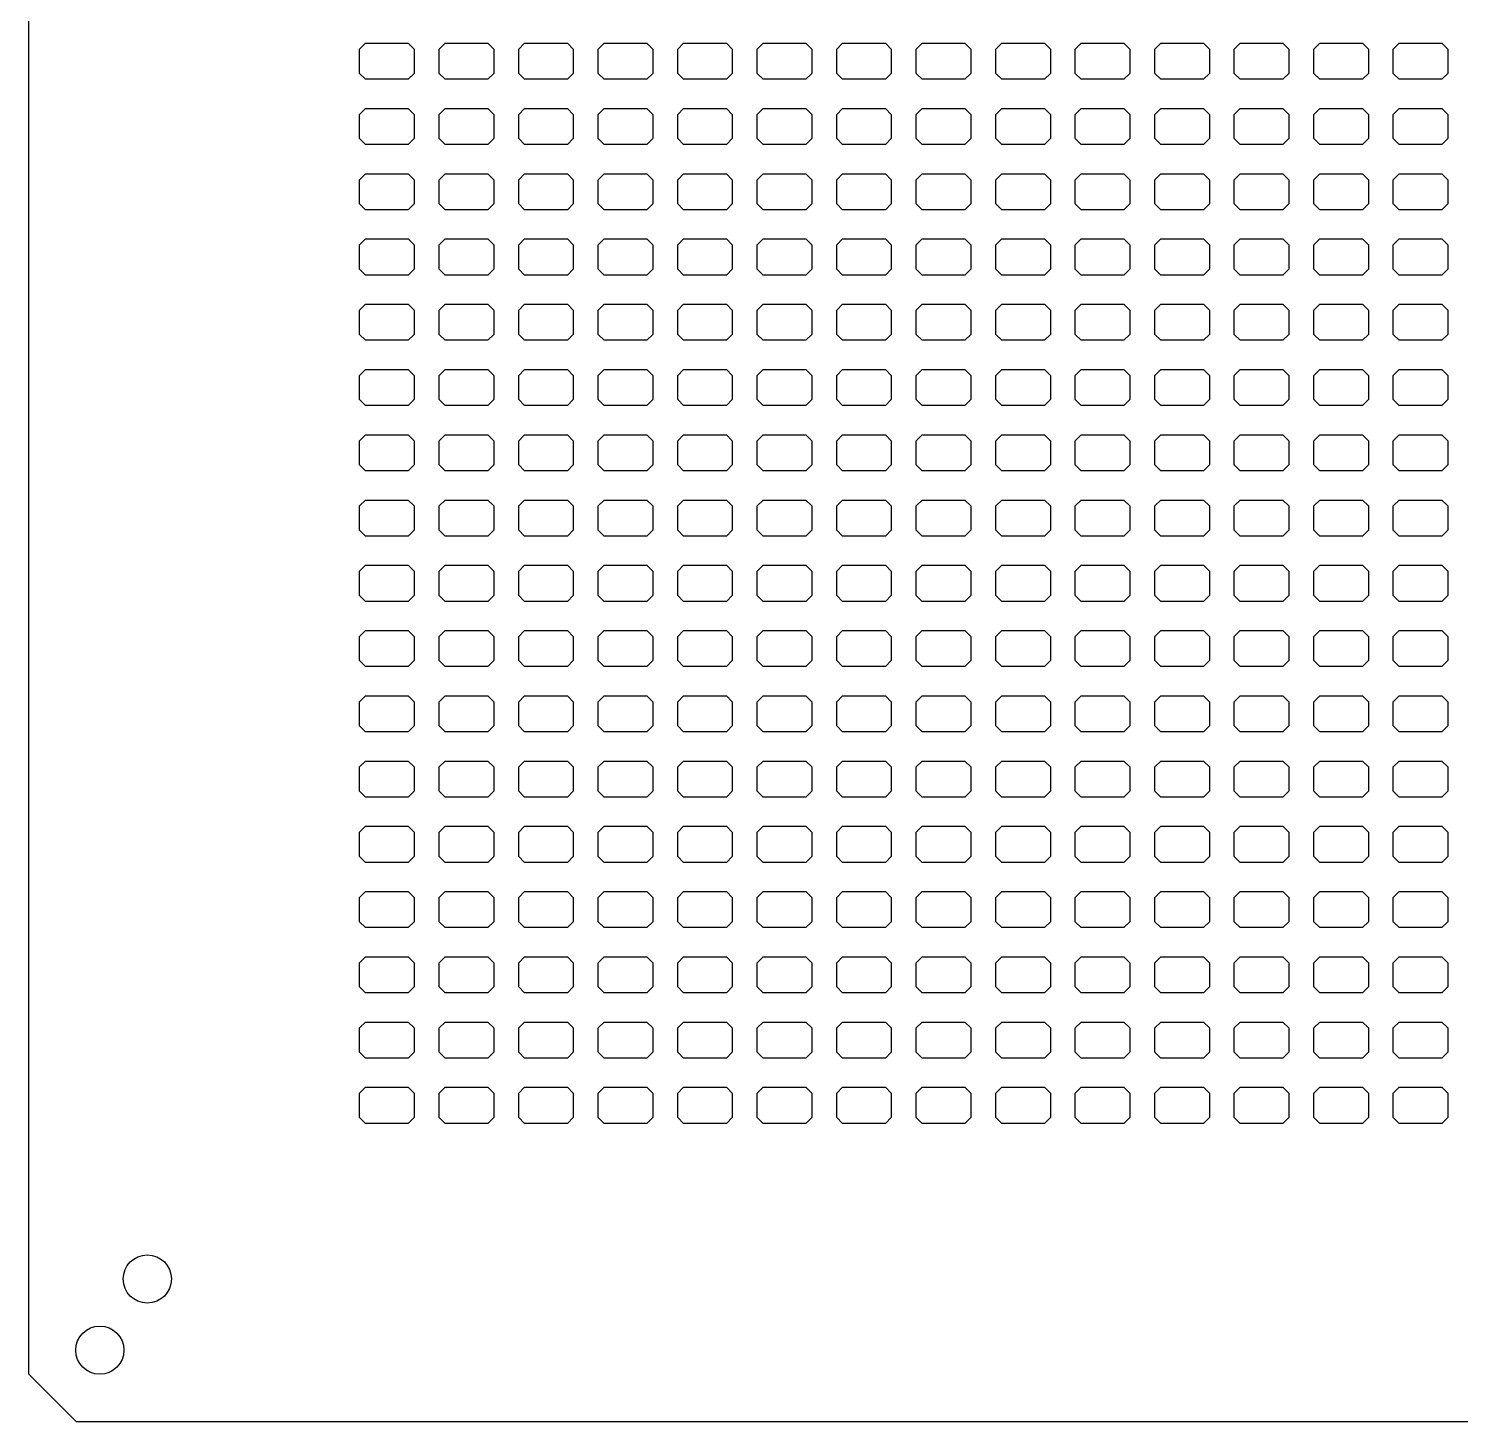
# Model space of a CAD drawing. Extents: x 2242 to 2362, y 2509 to 2629.
# Drawn here: x 2242 to 2302.3, y 2509 to 2567.7 of the extents above; entities that cross this region are included whole.
import ezdxf

# ---------------------------------------------------------------- set-up
doc = ezdxf.new("R2010")
doc.units = 0

msp = doc.modelspace()

# ---------------------------------------------------------------- linework, layer by layer
for p, q in [((2242, 2627), (2242, 2511)), ((2242, 2511), (2244, 2509)), ((2244, 2509), (2360, 2509))]:
    msp.add_line(p, q)
at = {"color": 1}
for points in [[(2256.197, 2567.078), (2257.997, 2567.078), (2258.247, 2566.828), (2258.247, 2565.808), (2257.997, 2565.558), (2256.197, 2565.558), (2255.947, 2565.808), (2255.947, 2566.828), (2256.197, 2567.078)], [(2259.547, 2567.078), (2261.347, 2567.078), (2261.597, 2566.828), (2261.597, 2565.808), (2261.347, 2565.558), (2259.547, 2565.558), (2259.297, 2565.808), (2259.297, 2566.828), (2259.547, 2567.078)], [(2262.897, 2567.078), (2264.697, 2567.078), (2264.947, 2566.828), (2264.947, 2565.808), (2264.697, 2565.558), (2262.897, 2565.558), (2262.647, 2565.808), (2262.647, 2566.828), (2262.897, 2567.078)], [(2266.247, 2567.078), (2268.047, 2567.078), (2268.297, 2566.828), (2268.297, 2565.808), (2268.047, 2565.558), (2266.247, 2565.558), (2265.997, 2565.808), (2265.997, 2566.828), (2266.247, 2567.078)], [(2269.597, 2567.078), (2271.397, 2567.078), (2271.647, 2566.828), (2271.647, 2565.808), (2271.397, 2565.558), (2269.597, 2565.558), (2269.347, 2565.808), (2269.347, 2566.828), (2269.597, 2567.078)], [(2272.947, 2567.078), (2274.747, 2567.078), (2274.997, 2566.828), (2274.997, 2565.808), (2274.747, 2565.558), (2272.947, 2565.558), (2272.697, 2565.808), (2272.697, 2566.828), (2272.947, 2567.078)], [(2276.297, 2567.078), (2278.097, 2567.078), (2278.347, 2566.828), (2278.347, 2565.808), (2278.097, 2565.558), (2276.297, 2565.558), (2276.047, 2565.808), (2276.047, 2566.828), (2276.297, 2567.078)], [(2279.647, 2567.078), (2281.447, 2567.078), (2281.697, 2566.828), (2281.697, 2565.808), (2281.447, 2565.558), (2279.647, 2565.558), (2279.397, 2565.808), (2279.397, 2566.828), (2279.647, 2567.078)], [(2282.997, 2567.078), (2284.797, 2567.078), (2285.047, 2566.828), (2285.047, 2565.808), (2284.797, 2565.558), (2282.997, 2565.558), (2282.747, 2565.808), (2282.747, 2566.828), (2282.997, 2567.078)], [(2286.347, 2567.078), (2288.147, 2567.078), (2288.397, 2566.828), (2288.397, 2565.808), (2288.147, 2565.558), (2286.347, 2565.558), (2286.097, 2565.808), (2286.097, 2566.828), (2286.347, 2567.078)], [(2289.697, 2567.078), (2291.497, 2567.078), (2291.747, 2566.828), (2291.747, 2565.808), (2291.497, 2565.558), (2289.697, 2565.558), (2289.447, 2565.808), (2289.447, 2566.828), (2289.697, 2567.078)], [(2293.047, 2567.078), (2294.847, 2567.078), (2295.097, 2566.828), (2295.097, 2565.808), (2294.847, 2565.558), (2293.047, 2565.558), (2292.797, 2565.808), (2292.797, 2566.828), (2293.047, 2567.078)], [(2296.397, 2567.078), (2298.197, 2567.078), (2298.447, 2566.828), (2298.447, 2565.808), (2298.197, 2565.558), (2296.397, 2565.558), (2296.147, 2565.808), (2296.147, 2566.828), (2296.397, 2567.078)], [(2299.747, 2567.078), (2301.547, 2567.078), (2301.797, 2566.828), (2301.797, 2565.808), (2301.547, 2565.558), (2299.747, 2565.558), (2299.497, 2565.808), (2299.497, 2566.828), (2299.747, 2567.078)], [(2256.197, 2564.328), (2257.997, 2564.328), (2258.247, 2564.078), (2258.247, 2563.058), (2257.997, 2562.808), (2256.197, 2562.808), (2255.947, 2563.058), (2255.947, 2564.078), (2256.197, 2564.328)], [(2259.547, 2564.328), (2261.347, 2564.328), (2261.597, 2564.078), (2261.597, 2563.058), (2261.347, 2562.808), (2259.547, 2562.808), (2259.297, 2563.058), (2259.297, 2564.078), (2259.547, 2564.328)], [(2262.897, 2564.328), (2264.697, 2564.328), (2264.947, 2564.078), (2264.947, 2563.058), (2264.697, 2562.808), (2262.897, 2562.808), (2262.647, 2563.058), (2262.647, 2564.078), (2262.897, 2564.328)], [(2266.247, 2564.328), (2268.047, 2564.328), (2268.297, 2564.078), (2268.297, 2563.058), (2268.047, 2562.808), (2266.247, 2562.808), (2265.997, 2563.058), (2265.997, 2564.078), (2266.247, 2564.328)], [(2269.597, 2564.328), (2271.397, 2564.328), (2271.647, 2564.078), (2271.647, 2563.058), (2271.397, 2562.808), (2269.597, 2562.808), (2269.347, 2563.058), (2269.347, 2564.078), (2269.597, 2564.328)], [(2272.947, 2564.328), (2274.747, 2564.328), (2274.997, 2564.078), (2274.997, 2563.058), (2274.747, 2562.808), (2272.947, 2562.808), (2272.697, 2563.058), (2272.697, 2564.078), (2272.947, 2564.328)], [(2276.297, 2564.328), (2278.097, 2564.328), (2278.347, 2564.078), (2278.347, 2563.058), (2278.097, 2562.808), (2276.297, 2562.808), (2276.047, 2563.058), (2276.047, 2564.078), (2276.297, 2564.328)], [(2279.647, 2564.328), (2281.447, 2564.328), (2281.697, 2564.078), (2281.697, 2563.058), (2281.447, 2562.808), (2279.647, 2562.808), (2279.397, 2563.058), (2279.397, 2564.078), (2279.647, 2564.328)], [(2282.997, 2564.328), (2284.797, 2564.328), (2285.047, 2564.078), (2285.047, 2563.058), (2284.797, 2562.808), (2282.997, 2562.808), (2282.747, 2563.058), (2282.747, 2564.078), (2282.997, 2564.328)], [(2286.347, 2564.328), (2288.147, 2564.328), (2288.397, 2564.078), (2288.397, 2563.058), (2288.147, 2562.808), (2286.347, 2562.808), (2286.097, 2563.058), (2286.097, 2564.078), (2286.347, 2564.328)], [(2289.697, 2564.328), (2291.497, 2564.328), (2291.747, 2564.078), (2291.747, 2563.058), (2291.497, 2562.808), (2289.697, 2562.808), (2289.447, 2563.058), (2289.447, 2564.078), (2289.697, 2564.328)], [(2293.047, 2564.328), (2294.847, 2564.328), (2295.097, 2564.078), (2295.097, 2563.058), (2294.847, 2562.808), (2293.047, 2562.808), (2292.797, 2563.058), (2292.797, 2564.078), (2293.047, 2564.328)], [(2296.397, 2564.328), (2298.197, 2564.328), (2298.447, 2564.078), (2298.447, 2563.058), (2298.197, 2562.808), (2296.397, 2562.808), (2296.147, 2563.058), (2296.147, 2564.078), (2296.397, 2564.328)], [(2299.747, 2564.328), (2301.547, 2564.328), (2301.797, 2564.078), (2301.797, 2563.058), (2301.547, 2562.808), (2299.747, 2562.808), (2299.497, 2563.058), (2299.497, 2564.078), (2299.747, 2564.328)], [(2256.197, 2561.578), (2257.997, 2561.578), (2258.247, 2561.328), (2258.247, 2560.308), (2257.997, 2560.058), (2256.197, 2560.058), (2255.947, 2560.308), (2255.947, 2561.328), (2256.197, 2561.578)], [(2259.547, 2561.578), (2261.347, 2561.578), (2261.597, 2561.328), (2261.597, 2560.308), (2261.347, 2560.058), (2259.547, 2560.058), (2259.297, 2560.308), (2259.297, 2561.328), (2259.547, 2561.578)], [(2262.897, 2561.578), (2264.697, 2561.578), (2264.947, 2561.328), (2264.947, 2560.308), (2264.697, 2560.058), (2262.897, 2560.058), (2262.647, 2560.308), (2262.647, 2561.328), (2262.897, 2561.578)], [(2266.247, 2561.578), (2268.047, 2561.578), (2268.297, 2561.328), (2268.297, 2560.308), (2268.047, 2560.058), (2266.247, 2560.058), (2265.997, 2560.308), (2265.997, 2561.328), (2266.247, 2561.578)], [(2269.597, 2561.578), (2271.397, 2561.578), (2271.647, 2561.328), (2271.647, 2560.308), (2271.397, 2560.058), (2269.597, 2560.058), (2269.347, 2560.308), (2269.347, 2561.328), (2269.597, 2561.578)], [(2272.947, 2561.578), (2274.747, 2561.578), (2274.997, 2561.328), (2274.997, 2560.308), (2274.747, 2560.058), (2272.947, 2560.058), (2272.697, 2560.308), (2272.697, 2561.328), (2272.947, 2561.578)], [(2276.297, 2561.578), (2278.097, 2561.578), (2278.347, 2561.328), (2278.347, 2560.308), (2278.097, 2560.058), (2276.297, 2560.058), (2276.047, 2560.308), (2276.047, 2561.328), (2276.297, 2561.578)], [(2279.647, 2561.578), (2281.447, 2561.578), (2281.697, 2561.328), (2281.697, 2560.308), (2281.447, 2560.058), (2279.647, 2560.058), (2279.397, 2560.308), (2279.397, 2561.328), (2279.647, 2561.578)], [(2282.997, 2561.578), (2284.797, 2561.578), (2285.047, 2561.328), (2285.047, 2560.308), (2284.797, 2560.058), (2282.997, 2560.058), (2282.747, 2560.308), (2282.747, 2561.328), (2282.997, 2561.578)], [(2286.347, 2561.578), (2288.147, 2561.578), (2288.397, 2561.328), (2288.397, 2560.308), (2288.147, 2560.058), (2286.347, 2560.058), (2286.097, 2560.308), (2286.097, 2561.328), (2286.347, 2561.578)], [(2289.697, 2561.578), (2291.497, 2561.578), (2291.747, 2561.328), (2291.747, 2560.308), (2291.497, 2560.058), (2289.697, 2560.058), (2289.447, 2560.308), (2289.447, 2561.328), (2289.697, 2561.578)], [(2293.047, 2561.578), (2294.847, 2561.578), (2295.097, 2561.328), (2295.097, 2560.308), (2294.847, 2560.058), (2293.047, 2560.058), (2292.797, 2560.308), (2292.797, 2561.328), (2293.047, 2561.578)], [(2296.397, 2561.578), (2298.197, 2561.578), (2298.447, 2561.328), (2298.447, 2560.308), (2298.197, 2560.058), (2296.397, 2560.058), (2296.147, 2560.308), (2296.147, 2561.328), (2296.397, 2561.578)], [(2299.747, 2561.578), (2301.547, 2561.578), (2301.797, 2561.328), (2301.797, 2560.308), (2301.547, 2560.058), (2299.747, 2560.058), (2299.497, 2560.308), (2299.497, 2561.328), (2299.747, 2561.578)], [(2256.197, 2558.828), (2257.997, 2558.828), (2258.247, 2558.578), (2258.247, 2557.558), (2257.997, 2557.308), (2256.197, 2557.308), (2255.947, 2557.558), (2255.947, 2558.578), (2256.197, 2558.828)], [(2259.547, 2558.828), (2261.347, 2558.828), (2261.597, 2558.578), (2261.597, 2557.558), (2261.347, 2557.308), (2259.547, 2557.308), (2259.297, 2557.558), (2259.297, 2558.578), (2259.547, 2558.828)], [(2262.897, 2558.828), (2264.697, 2558.828), (2264.947, 2558.578), (2264.947, 2557.558), (2264.697, 2557.308), (2262.897, 2557.308), (2262.647, 2557.558), (2262.647, 2558.578), (2262.897, 2558.828)], [(2266.247, 2558.828), (2268.047, 2558.828), (2268.297, 2558.578), (2268.297, 2557.558), (2268.047, 2557.308), (2266.247, 2557.308), (2265.997, 2557.558), (2265.997, 2558.578), (2266.247, 2558.828)], [(2269.597, 2558.828), (2271.397, 2558.828), (2271.647, 2558.578), (2271.647, 2557.558), (2271.397, 2557.308), (2269.597, 2557.308), (2269.347, 2557.558), (2269.347, 2558.578), (2269.597, 2558.828)], [(2272.947, 2558.828), (2274.747, 2558.828), (2274.997, 2558.578), (2274.997, 2557.558), (2274.747, 2557.308), (2272.947, 2557.308), (2272.697, 2557.558), (2272.697, 2558.578), (2272.947, 2558.828)], [(2276.297, 2558.828), (2278.097, 2558.828), (2278.347, 2558.578), (2278.347, 2557.558), (2278.097, 2557.308), (2276.297, 2557.308), (2276.047, 2557.558), (2276.047, 2558.578), (2276.297, 2558.828)], [(2279.647, 2558.828), (2281.447, 2558.828), (2281.697, 2558.578), (2281.697, 2557.558), (2281.447, 2557.308), (2279.647, 2557.308), (2279.397, 2557.558), (2279.397, 2558.578), (2279.647, 2558.828)], [(2282.997, 2558.828), (2284.797, 2558.828), (2285.047, 2558.578), (2285.047, 2557.558), (2284.797, 2557.308), (2282.997, 2557.308), (2282.747, 2557.558), (2282.747, 2558.578), (2282.997, 2558.828)], [(2286.347, 2558.828), (2288.147, 2558.828), (2288.397, 2558.578), (2288.397, 2557.558), (2288.147, 2557.308), (2286.347, 2557.308), (2286.097, 2557.558), (2286.097, 2558.578), (2286.347, 2558.828)], [(2289.697, 2558.828), (2291.497, 2558.828), (2291.747, 2558.578), (2291.747, 2557.558), (2291.497, 2557.308), (2289.697, 2557.308), (2289.447, 2557.558), (2289.447, 2558.578), (2289.697, 2558.828)], [(2293.047, 2558.828), (2294.847, 2558.828), (2295.097, 2558.578), (2295.097, 2557.558), (2294.847, 2557.308), (2293.047, 2557.308), (2292.797, 2557.558), (2292.797, 2558.578), (2293.047, 2558.828)], [(2296.397, 2558.828), (2298.197, 2558.828), (2298.447, 2558.578), (2298.447, 2557.558), (2298.197, 2557.308), (2296.397, 2557.308), (2296.147, 2557.558), (2296.147, 2558.578), (2296.397, 2558.828)], [(2299.747, 2558.828), (2301.547, 2558.828), (2301.797, 2558.578), (2301.797, 2557.558), (2301.547, 2557.308), (2299.747, 2557.308), (2299.497, 2557.558), (2299.497, 2558.578), (2299.747, 2558.828)], [(2256.197, 2556.078), (2257.997, 2556.078), (2258.247, 2555.828), (2258.247, 2554.808), (2257.997, 2554.558), (2256.197, 2554.558), (2255.947, 2554.808), (2255.947, 2555.828), (2256.197, 2556.078)], [(2259.547, 2556.078), (2261.347, 2556.078), (2261.597, 2555.828), (2261.597, 2554.808), (2261.347, 2554.558), (2259.547, 2554.558), (2259.297, 2554.808), (2259.297, 2555.828), (2259.547, 2556.078)], [(2262.897, 2556.078), (2264.697, 2556.078), (2264.947, 2555.828), (2264.947, 2554.808), (2264.697, 2554.558), (2262.897, 2554.558), (2262.647, 2554.808), (2262.647, 2555.828), (2262.897, 2556.078)], [(2266.247, 2556.078), (2268.047, 2556.078), (2268.297, 2555.828), (2268.297, 2554.808), (2268.047, 2554.558), (2266.247, 2554.558), (2265.997, 2554.808), (2265.997, 2555.828), (2266.247, 2556.078)], [(2269.597, 2556.078), (2271.397, 2556.078), (2271.647, 2555.828), (2271.647, 2554.808), (2271.397, 2554.558), (2269.597, 2554.558), (2269.347, 2554.808), (2269.347, 2555.828), (2269.597, 2556.078)], [(2272.947, 2556.078), (2274.747, 2556.078), (2274.997, 2555.828), (2274.997, 2554.808), (2274.747, 2554.558), (2272.947, 2554.558), (2272.697, 2554.808), (2272.697, 2555.828), (2272.947, 2556.078)], [(2276.297, 2556.078), (2278.097, 2556.078), (2278.347, 2555.828), (2278.347, 2554.808), (2278.097, 2554.558), (2276.297, 2554.558), (2276.047, 2554.808), (2276.047, 2555.828), (2276.297, 2556.078)], [(2279.647, 2556.078), (2281.447, 2556.078), (2281.697, 2555.828), (2281.697, 2554.808), (2281.447, 2554.558), (2279.647, 2554.558), (2279.397, 2554.808), (2279.397, 2555.828), (2279.647, 2556.078)], [(2282.997, 2556.078), (2284.797, 2556.078), (2285.047, 2555.828), (2285.047, 2554.808), (2284.797, 2554.558), (2282.997, 2554.558), (2282.747, 2554.808), (2282.747, 2555.828), (2282.997, 2556.078)], [(2286.347, 2556.078), (2288.147, 2556.078), (2288.397, 2555.828), (2288.397, 2554.808), (2288.147, 2554.558), (2286.347, 2554.558), (2286.097, 2554.808), (2286.097, 2555.828), (2286.347, 2556.078)], [(2289.697, 2556.078), (2291.497, 2556.078), (2291.747, 2555.828), (2291.747, 2554.808), (2291.497, 2554.558), (2289.697, 2554.558), (2289.447, 2554.808), (2289.447, 2555.828), (2289.697, 2556.078)], [(2293.047, 2556.078), (2294.847, 2556.078), (2295.097, 2555.828), (2295.097, 2554.808), (2294.847, 2554.558), (2293.047, 2554.558), (2292.797, 2554.808), (2292.797, 2555.828), (2293.047, 2556.078)], [(2296.397, 2556.078), (2298.197, 2556.078), (2298.447, 2555.828), (2298.447, 2554.808), (2298.197, 2554.558), (2296.397, 2554.558), (2296.147, 2554.808), (2296.147, 2555.828), (2296.397, 2556.078)], [(2299.747, 2556.078), (2301.547, 2556.078), (2301.797, 2555.828), (2301.797, 2554.808), (2301.547, 2554.558), (2299.747, 2554.558), (2299.497, 2554.808), (2299.497, 2555.828), (2299.747, 2556.078)], [(2256.197, 2553.328), (2257.997, 2553.328), (2258.247, 2553.078), (2258.247, 2552.058), (2257.997, 2551.808), (2256.197, 2551.808), (2255.947, 2552.058), (2255.947, 2553.078), (2256.197, 2553.328)], [(2259.547, 2553.328), (2261.347, 2553.328), (2261.597, 2553.078), (2261.597, 2552.058), (2261.347, 2551.808), (2259.547, 2551.808), (2259.297, 2552.058), (2259.297, 2553.078), (2259.547, 2553.328)], [(2262.897, 2553.328), (2264.697, 2553.328), (2264.947, 2553.078), (2264.947, 2552.058), (2264.697, 2551.808), (2262.897, 2551.808), (2262.647, 2552.058), (2262.647, 2553.078), (2262.897, 2553.328)], [(2266.247, 2553.328), (2268.047, 2553.328), (2268.297, 2553.078), (2268.297, 2552.058), (2268.047, 2551.808), (2266.247, 2551.808), (2265.997, 2552.058), (2265.997, 2553.078), (2266.247, 2553.328)], [(2269.597, 2553.328), (2271.397, 2553.328), (2271.647, 2553.078), (2271.647, 2552.058), (2271.397, 2551.808), (2269.597, 2551.808), (2269.347, 2552.058), (2269.347, 2553.078), (2269.597, 2553.328)], [(2272.947, 2553.328), (2274.747, 2553.328), (2274.997, 2553.078), (2274.997, 2552.058), (2274.747, 2551.808), (2272.947, 2551.808), (2272.697, 2552.058), (2272.697, 2553.078), (2272.947, 2553.328)], [(2276.297, 2553.328), (2278.097, 2553.328), (2278.347, 2553.078), (2278.347, 2552.058), (2278.097, 2551.808), (2276.297, 2551.808), (2276.047, 2552.058), (2276.047, 2553.078), (2276.297, 2553.328)], [(2279.647, 2553.328), (2281.447, 2553.328), (2281.697, 2553.078), (2281.697, 2552.058), (2281.447, 2551.808), (2279.647, 2551.808), (2279.397, 2552.058), (2279.397, 2553.078), (2279.647, 2553.328)], [(2282.997, 2553.328), (2284.797, 2553.328), (2285.047, 2553.078), (2285.047, 2552.058), (2284.797, 2551.808), (2282.997, 2551.808), (2282.747, 2552.058), (2282.747, 2553.078), (2282.997, 2553.328)], [(2286.347, 2553.328), (2288.147, 2553.328), (2288.397, 2553.078), (2288.397, 2552.058), (2288.147, 2551.808), (2286.347, 2551.808), (2286.097, 2552.058), (2286.097, 2553.078), (2286.347, 2553.328)], [(2289.697, 2553.328), (2291.497, 2553.328), (2291.747, 2553.078), (2291.747, 2552.058), (2291.497, 2551.808), (2289.697, 2551.808), (2289.447, 2552.058), (2289.447, 2553.078), (2289.697, 2553.328)], [(2293.047, 2553.328), (2294.847, 2553.328), (2295.097, 2553.078), (2295.097, 2552.058), (2294.847, 2551.808), (2293.047, 2551.808), (2292.797, 2552.058), (2292.797, 2553.078), (2293.047, 2553.328)], [(2296.397, 2553.328), (2298.197, 2553.328), (2298.447, 2553.078), (2298.447, 2552.058), (2298.197, 2551.808), (2296.397, 2551.808), (2296.147, 2552.058), (2296.147, 2553.078), (2296.397, 2553.328)], [(2299.747, 2553.328), (2301.547, 2553.328), (2301.797, 2553.078), (2301.797, 2552.058), (2301.547, 2551.808), (2299.747, 2551.808), (2299.497, 2552.058), (2299.497, 2553.078), (2299.747, 2553.328)], [(2256.197, 2550.578), (2257.997, 2550.578), (2258.247, 2550.328), (2258.247, 2549.308), (2257.997, 2549.058), (2256.197, 2549.058), (2255.947, 2549.308), (2255.947, 2550.328), (2256.197, 2550.578)], [(2259.547, 2550.578), (2261.347, 2550.578), (2261.597, 2550.328), (2261.597, 2549.308), (2261.347, 2549.058), (2259.547, 2549.058), (2259.297, 2549.308), (2259.297, 2550.328), (2259.547, 2550.578)], [(2262.897, 2550.578), (2264.697, 2550.578), (2264.947, 2550.328), (2264.947, 2549.308), (2264.697, 2549.058), (2262.897, 2549.058), (2262.647, 2549.308), (2262.647, 2550.328), (2262.897, 2550.578)], [(2266.247, 2550.578), (2268.047, 2550.578), (2268.297, 2550.328), (2268.297, 2549.308), (2268.047, 2549.058), (2266.247, 2549.058), (2265.997, 2549.308), (2265.997, 2550.328), (2266.247, 2550.578)], [(2269.597, 2550.578), (2271.397, 2550.578), (2271.647, 2550.328), (2271.647, 2549.308), (2271.397, 2549.058), (2269.597, 2549.058), (2269.347, 2549.308), (2269.347, 2550.328), (2269.597, 2550.578)], [(2272.947, 2550.578), (2274.747, 2550.578), (2274.997, 2550.328), (2274.997, 2549.308), (2274.747, 2549.058), (2272.947, 2549.058), (2272.697, 2549.308), (2272.697, 2550.328), (2272.947, 2550.578)], [(2276.297, 2550.578), (2278.097, 2550.578), (2278.347, 2550.328), (2278.347, 2549.308), (2278.097, 2549.058), (2276.297, 2549.058), (2276.047, 2549.308), (2276.047, 2550.328), (2276.297, 2550.578)], [(2279.647, 2550.578), (2281.447, 2550.578), (2281.697, 2550.328), (2281.697, 2549.308), (2281.447, 2549.058), (2279.647, 2549.058), (2279.397, 2549.308), (2279.397, 2550.328), (2279.647, 2550.578)], [(2282.997, 2550.578), (2284.797, 2550.578), (2285.047, 2550.328), (2285.047, 2549.308), (2284.797, 2549.058), (2282.997, 2549.058), (2282.747, 2549.308), (2282.747, 2550.328), (2282.997, 2550.578)], [(2286.347, 2550.578), (2288.147, 2550.578), (2288.397, 2550.328), (2288.397, 2549.308), (2288.147, 2549.058), (2286.347, 2549.058), (2286.097, 2549.308), (2286.097, 2550.328), (2286.347, 2550.578)], [(2289.697, 2550.578), (2291.497, 2550.578), (2291.747, 2550.328), (2291.747, 2549.308), (2291.497, 2549.058), (2289.697, 2549.058), (2289.447, 2549.308), (2289.447, 2550.328), (2289.697, 2550.578)], [(2293.047, 2550.578), (2294.847, 2550.578), (2295.097, 2550.328), (2295.097, 2549.308), (2294.847, 2549.058), (2293.047, 2549.058), (2292.797, 2549.308), (2292.797, 2550.328), (2293.047, 2550.578)], [(2296.397, 2550.578), (2298.197, 2550.578), (2298.447, 2550.328), (2298.447, 2549.308), (2298.197, 2549.058), (2296.397, 2549.058), (2296.147, 2549.308), (2296.147, 2550.328), (2296.397, 2550.578)], [(2299.747, 2550.578), (2301.547, 2550.578), (2301.797, 2550.328), (2301.797, 2549.308), (2301.547, 2549.058), (2299.747, 2549.058), (2299.497, 2549.308), (2299.497, 2550.328), (2299.747, 2550.578)], [(2256.197, 2547.828), (2257.997, 2547.828), (2258.247, 2547.578), (2258.247, 2546.558), (2257.997, 2546.308), (2256.197, 2546.308), (2255.947, 2546.558), (2255.947, 2547.578), (2256.197, 2547.828)], [(2259.547, 2547.828), (2261.347, 2547.828), (2261.597, 2547.578), (2261.597, 2546.558), (2261.347, 2546.308), (2259.547, 2546.308), (2259.297, 2546.558), (2259.297, 2547.578), (2259.547, 2547.828)], [(2262.897, 2547.828), (2264.697, 2547.828), (2264.947, 2547.578), (2264.947, 2546.558), (2264.697, 2546.308), (2262.897, 2546.308), (2262.647, 2546.558), (2262.647, 2547.578), (2262.897, 2547.828)], [(2266.247, 2547.828), (2268.047, 2547.828), (2268.297, 2547.578), (2268.297, 2546.558), (2268.047, 2546.308), (2266.247, 2546.308), (2265.997, 2546.558), (2265.997, 2547.578), (2266.247, 2547.828)], [(2269.597, 2547.828), (2271.397, 2547.828), (2271.647, 2547.578), (2271.647, 2546.558), (2271.397, 2546.308), (2269.597, 2546.308), (2269.347, 2546.558), (2269.347, 2547.578), (2269.597, 2547.828)], [(2272.947, 2547.828), (2274.747, 2547.828), (2274.997, 2547.578), (2274.997, 2546.558), (2274.747, 2546.308), (2272.947, 2546.308), (2272.697, 2546.558), (2272.697, 2547.578), (2272.947, 2547.828)], [(2276.297, 2547.828), (2278.097, 2547.828), (2278.347, 2547.578), (2278.347, 2546.558), (2278.097, 2546.308), (2276.297, 2546.308), (2276.047, 2546.558), (2276.047, 2547.578), (2276.297, 2547.828)], [(2279.647, 2547.828), (2281.447, 2547.828), (2281.697, 2547.578), (2281.697, 2546.558), (2281.447, 2546.308), (2279.647, 2546.308), (2279.397, 2546.558), (2279.397, 2547.578), (2279.647, 2547.828)], [(2282.997, 2547.828), (2284.797, 2547.828), (2285.047, 2547.578), (2285.047, 2546.558), (2284.797, 2546.308), (2282.997, 2546.308), (2282.747, 2546.558), (2282.747, 2547.578), (2282.997, 2547.828)], [(2286.347, 2547.828), (2288.147, 2547.828), (2288.397, 2547.578), (2288.397, 2546.558), (2288.147, 2546.308), (2286.347, 2546.308), (2286.097, 2546.558), (2286.097, 2547.578), (2286.347, 2547.828)], [(2289.697, 2547.828), (2291.497, 2547.828), (2291.747, 2547.578), (2291.747, 2546.558), (2291.497, 2546.308), (2289.697, 2546.308), (2289.447, 2546.558), (2289.447, 2547.578), (2289.697, 2547.828)], [(2293.047, 2547.828), (2294.847, 2547.828), (2295.097, 2547.578), (2295.097, 2546.558), (2294.847, 2546.308), (2293.047, 2546.308), (2292.797, 2546.558), (2292.797, 2547.578), (2293.047, 2547.828)], [(2296.397, 2547.828), (2298.197, 2547.828), (2298.447, 2547.578), (2298.447, 2546.558), (2298.197, 2546.308), (2296.397, 2546.308), (2296.147, 2546.558), (2296.147, 2547.578), (2296.397, 2547.828)], [(2299.747, 2547.828), (2301.547, 2547.828), (2301.797, 2547.578), (2301.797, 2546.558), (2301.547, 2546.308), (2299.747, 2546.308), (2299.497, 2546.558), (2299.497, 2547.578), (2299.747, 2547.828)], [(2256.197, 2545.078), (2257.997, 2545.078), (2258.247, 2544.828), (2258.247, 2543.808), (2257.997, 2543.558), (2256.197, 2543.558), (2255.947, 2543.808), (2255.947, 2544.828), (2256.197, 2545.078)], [(2259.547, 2545.078), (2261.347, 2545.078), (2261.597, 2544.828), (2261.597, 2543.808), (2261.347, 2543.558), (2259.547, 2543.558), (2259.297, 2543.808), (2259.297, 2544.828), (2259.547, 2545.078)], [(2262.897, 2545.078), (2264.697, 2545.078), (2264.947, 2544.828), (2264.947, 2543.808), (2264.697, 2543.558), (2262.897, 2543.558), (2262.647, 2543.808), (2262.647, 2544.828), (2262.897, 2545.078)], [(2266.247, 2545.078), (2268.047, 2545.078), (2268.297, 2544.828), (2268.297, 2543.808), (2268.047, 2543.558), (2266.247, 2543.558), (2265.997, 2543.808), (2265.997, 2544.828), (2266.247, 2545.078)], [(2269.597, 2545.078), (2271.397, 2545.078), (2271.647, 2544.828), (2271.647, 2543.808), (2271.397, 2543.558), (2269.597, 2543.558), (2269.347, 2543.808), (2269.347, 2544.828), (2269.597, 2545.078)], [(2272.947, 2545.078), (2274.747, 2545.078), (2274.997, 2544.828), (2274.997, 2543.808), (2274.747, 2543.558), (2272.947, 2543.558), (2272.697, 2543.808), (2272.697, 2544.828), (2272.947, 2545.078)], [(2276.297, 2545.078), (2278.097, 2545.078), (2278.347, 2544.828), (2278.347, 2543.808), (2278.097, 2543.558), (2276.297, 2543.558), (2276.047, 2543.808), (2276.047, 2544.828), (2276.297, 2545.078)], [(2279.647, 2545.078), (2281.447, 2545.078), (2281.697, 2544.828), (2281.697, 2543.808), (2281.447, 2543.558), (2279.647, 2543.558), (2279.397, 2543.808), (2279.397, 2544.828), (2279.647, 2545.078)], [(2282.997, 2545.078), (2284.797, 2545.078), (2285.047, 2544.828), (2285.047, 2543.808), (2284.797, 2543.558), (2282.997, 2543.558), (2282.747, 2543.808), (2282.747, 2544.828), (2282.997, 2545.078)], [(2286.347, 2545.078), (2288.147, 2545.078), (2288.397, 2544.828), (2288.397, 2543.808), (2288.147, 2543.558), (2286.347, 2543.558), (2286.097, 2543.808), (2286.097, 2544.828), (2286.347, 2545.078)], [(2289.697, 2545.078), (2291.497, 2545.078), (2291.747, 2544.828), (2291.747, 2543.808), (2291.497, 2543.558), (2289.697, 2543.558), (2289.447, 2543.808), (2289.447, 2544.828), (2289.697, 2545.078)], [(2293.047, 2545.078), (2294.847, 2545.078), (2295.097, 2544.828), (2295.097, 2543.808), (2294.847, 2543.558), (2293.047, 2543.558), (2292.797, 2543.808), (2292.797, 2544.828), (2293.047, 2545.078)], [(2296.397, 2545.078), (2298.197, 2545.078), (2298.447, 2544.828), (2298.447, 2543.808), (2298.197, 2543.558), (2296.397, 2543.558), (2296.147, 2543.808), (2296.147, 2544.828), (2296.397, 2545.078)], [(2299.747, 2545.078), (2301.547, 2545.078), (2301.797, 2544.828), (2301.797, 2543.808), (2301.547, 2543.558), (2299.747, 2543.558), (2299.497, 2543.808), (2299.497, 2544.828), (2299.747, 2545.078)], [(2256.197, 2542.328), (2257.997, 2542.328), (2258.247, 2542.078), (2258.247, 2541.058), (2257.997, 2540.808), (2256.197, 2540.808), (2255.947, 2541.058), (2255.947, 2542.078), (2256.197, 2542.328)], [(2259.547, 2542.328), (2261.347, 2542.328), (2261.597, 2542.078), (2261.597, 2541.058), (2261.347, 2540.808), (2259.547, 2540.808), (2259.297, 2541.058), (2259.297, 2542.078), (2259.547, 2542.328)], [(2262.897, 2542.328), (2264.697, 2542.328), (2264.947, 2542.078), (2264.947, 2541.058), (2264.697, 2540.808), (2262.897, 2540.808), (2262.647, 2541.058), (2262.647, 2542.078), (2262.897, 2542.328)], [(2266.247, 2542.328), (2268.047, 2542.328), (2268.297, 2542.078), (2268.297, 2541.058), (2268.047, 2540.808), (2266.247, 2540.808), (2265.997, 2541.058), (2265.997, 2542.078), (2266.247, 2542.328)], [(2269.597, 2542.328), (2271.397, 2542.328), (2271.647, 2542.078), (2271.647, 2541.058), (2271.397, 2540.808), (2269.597, 2540.808), (2269.347, 2541.058), (2269.347, 2542.078), (2269.597, 2542.328)], [(2272.947, 2542.328), (2274.747, 2542.328), (2274.997, 2542.078), (2274.997, 2541.058), (2274.747, 2540.808), (2272.947, 2540.808), (2272.697, 2541.058), (2272.697, 2542.078), (2272.947, 2542.328)], [(2276.297, 2542.328), (2278.097, 2542.328), (2278.347, 2542.078), (2278.347, 2541.058), (2278.097, 2540.808), (2276.297, 2540.808), (2276.047, 2541.058), (2276.047, 2542.078), (2276.297, 2542.328)], [(2279.647, 2542.328), (2281.447, 2542.328), (2281.697, 2542.078), (2281.697, 2541.058), (2281.447, 2540.808), (2279.647, 2540.808), (2279.397, 2541.058), (2279.397, 2542.078), (2279.647, 2542.328)], [(2282.997, 2542.328), (2284.797, 2542.328), (2285.047, 2542.078), (2285.047, 2541.058), (2284.797, 2540.808), (2282.997, 2540.808), (2282.747, 2541.058), (2282.747, 2542.078), (2282.997, 2542.328)], [(2286.347, 2542.328), (2288.147, 2542.328), (2288.397, 2542.078), (2288.397, 2541.058), (2288.147, 2540.808), (2286.347, 2540.808), (2286.097, 2541.058), (2286.097, 2542.078), (2286.347, 2542.328)], [(2289.697, 2542.328), (2291.497, 2542.328), (2291.747, 2542.078), (2291.747, 2541.058), (2291.497, 2540.808), (2289.697, 2540.808), (2289.447, 2541.058), (2289.447, 2542.078), (2289.697, 2542.328)], [(2293.047, 2542.328), (2294.847, 2542.328), (2295.097, 2542.078), (2295.097, 2541.058), (2294.847, 2540.808), (2293.047, 2540.808), (2292.797, 2541.058), (2292.797, 2542.078), (2293.047, 2542.328)], [(2296.397, 2542.328), (2298.197, 2542.328), (2298.447, 2542.078), (2298.447, 2541.058), (2298.197, 2540.808), (2296.397, 2540.808), (2296.147, 2541.058), (2296.147, 2542.078), (2296.397, 2542.328)], [(2299.747, 2542.328), (2301.547, 2542.328), (2301.797, 2542.078), (2301.797, 2541.058), (2301.547, 2540.808), (2299.747, 2540.808), (2299.497, 2541.058), (2299.497, 2542.078), (2299.747, 2542.328)], [(2256.197, 2539.578), (2257.997, 2539.578), (2258.247, 2539.328), (2258.247, 2538.308), (2257.997, 2538.058), (2256.197, 2538.058), (2255.947, 2538.308), (2255.947, 2539.328), (2256.197, 2539.578)], [(2259.547, 2539.578), (2261.347, 2539.578), (2261.597, 2539.328), (2261.597, 2538.308), (2261.347, 2538.058), (2259.547, 2538.058), (2259.297, 2538.308), (2259.297, 2539.328), (2259.547, 2539.578)], [(2262.897, 2539.578), (2264.697, 2539.578), (2264.947, 2539.328), (2264.947, 2538.308), (2264.697, 2538.058), (2262.897, 2538.058), (2262.647, 2538.308), (2262.647, 2539.328), (2262.897, 2539.578)], [(2266.247, 2539.578), (2268.047, 2539.578), (2268.297, 2539.328), (2268.297, 2538.308), (2268.047, 2538.058), (2266.247, 2538.058), (2265.997, 2538.308), (2265.997, 2539.328), (2266.247, 2539.578)], [(2269.597, 2539.578), (2271.397, 2539.578), (2271.647, 2539.328), (2271.647, 2538.308), (2271.397, 2538.058), (2269.597, 2538.058), (2269.347, 2538.308), (2269.347, 2539.328), (2269.597, 2539.578)], [(2272.947, 2539.578), (2274.747, 2539.578), (2274.997, 2539.328), (2274.997, 2538.308), (2274.747, 2538.058), (2272.947, 2538.058), (2272.697, 2538.308), (2272.697, 2539.328), (2272.947, 2539.578)], [(2276.297, 2539.578), (2278.097, 2539.578), (2278.347, 2539.328), (2278.347, 2538.308), (2278.097, 2538.058), (2276.297, 2538.058), (2276.047, 2538.308), (2276.047, 2539.328), (2276.297, 2539.578)], [(2279.647, 2539.578), (2281.447, 2539.578), (2281.697, 2539.328), (2281.697, 2538.308), (2281.447, 2538.058), (2279.647, 2538.058), (2279.397, 2538.308), (2279.397, 2539.328), (2279.647, 2539.578)], [(2282.997, 2539.578), (2284.797, 2539.578), (2285.047, 2539.328), (2285.047, 2538.308), (2284.797, 2538.058), (2282.997, 2538.058), (2282.747, 2538.308), (2282.747, 2539.328), (2282.997, 2539.578)], [(2286.347, 2539.578), (2288.147, 2539.578), (2288.397, 2539.328), (2288.397, 2538.308), (2288.147, 2538.058), (2286.347, 2538.058), (2286.097, 2538.308), (2286.097, 2539.328), (2286.347, 2539.578)], [(2289.697, 2539.578), (2291.497, 2539.578), (2291.747, 2539.328), (2291.747, 2538.308), (2291.497, 2538.058), (2289.697, 2538.058), (2289.447, 2538.308), (2289.447, 2539.328), (2289.697, 2539.578)], [(2293.047, 2539.578), (2294.847, 2539.578), (2295.097, 2539.328), (2295.097, 2538.308), (2294.847, 2538.058), (2293.047, 2538.058), (2292.797, 2538.308), (2292.797, 2539.328), (2293.047, 2539.578)], [(2296.397, 2539.578), (2298.197, 2539.578), (2298.447, 2539.328), (2298.447, 2538.308), (2298.197, 2538.058), (2296.397, 2538.058), (2296.147, 2538.308), (2296.147, 2539.328), (2296.397, 2539.578)], [(2299.747, 2539.578), (2301.547, 2539.578), (2301.797, 2539.328), (2301.797, 2538.308), (2301.547, 2538.058), (2299.747, 2538.058), (2299.497, 2538.308), (2299.497, 2539.328), (2299.747, 2539.578)], [(2256.197, 2536.828), (2257.997, 2536.828), (2258.247, 2536.578), (2258.247, 2535.558), (2257.997, 2535.308), (2256.197, 2535.308), (2255.947, 2535.558), (2255.947, 2536.578), (2256.197, 2536.828)], [(2259.547, 2536.828), (2261.347, 2536.828), (2261.597, 2536.578), (2261.597, 2535.558), (2261.347, 2535.308), (2259.547, 2535.308), (2259.297, 2535.558), (2259.297, 2536.578), (2259.547, 2536.828)], [(2262.897, 2536.828), (2264.697, 2536.828), (2264.947, 2536.578), (2264.947, 2535.558), (2264.697, 2535.308), (2262.897, 2535.308), (2262.647, 2535.558), (2262.647, 2536.578), (2262.897, 2536.828)], [(2266.247, 2536.828), (2268.047, 2536.828), (2268.297, 2536.578), (2268.297, 2535.558), (2268.047, 2535.308), (2266.247, 2535.308), (2265.997, 2535.558), (2265.997, 2536.578), (2266.247, 2536.828)], [(2269.597, 2536.828), (2271.397, 2536.828), (2271.647, 2536.578), (2271.647, 2535.558), (2271.397, 2535.308), (2269.597, 2535.308), (2269.347, 2535.558), (2269.347, 2536.578), (2269.597, 2536.828)], [(2272.947, 2536.828), (2274.747, 2536.828), (2274.997, 2536.578), (2274.997, 2535.558), (2274.747, 2535.308), (2272.947, 2535.308), (2272.697, 2535.558), (2272.697, 2536.578), (2272.947, 2536.828)], [(2276.297, 2536.828), (2278.097, 2536.828), (2278.347, 2536.578), (2278.347, 2535.558), (2278.097, 2535.308), (2276.297, 2535.308), (2276.047, 2535.558), (2276.047, 2536.578), (2276.297, 2536.828)], [(2279.647, 2536.828), (2281.447, 2536.828), (2281.697, 2536.578), (2281.697, 2535.558), (2281.447, 2535.308), (2279.647, 2535.308), (2279.397, 2535.558), (2279.397, 2536.578), (2279.647, 2536.828)], [(2282.997, 2536.828), (2284.797, 2536.828), (2285.047, 2536.578), (2285.047, 2535.558), (2284.797, 2535.308), (2282.997, 2535.308), (2282.747, 2535.558), (2282.747, 2536.578), (2282.997, 2536.828)], [(2286.347, 2536.828), (2288.147, 2536.828), (2288.397, 2536.578), (2288.397, 2535.558), (2288.147, 2535.308), (2286.347, 2535.308), (2286.097, 2535.558), (2286.097, 2536.578), (2286.347, 2536.828)], [(2289.697, 2536.828), (2291.497, 2536.828), (2291.747, 2536.578), (2291.747, 2535.558), (2291.497, 2535.308), (2289.697, 2535.308), (2289.447, 2535.558), (2289.447, 2536.578), (2289.697, 2536.828)], [(2293.047, 2536.828), (2294.847, 2536.828), (2295.097, 2536.578), (2295.097, 2535.558), (2294.847, 2535.308), (2293.047, 2535.308), (2292.797, 2535.558), (2292.797, 2536.578), (2293.047, 2536.828)], [(2296.397, 2536.828), (2298.197, 2536.828), (2298.447, 2536.578), (2298.447, 2535.558), (2298.197, 2535.308), (2296.397, 2535.308), (2296.147, 2535.558), (2296.147, 2536.578), (2296.397, 2536.828)], [(2299.747, 2536.828), (2301.547, 2536.828), (2301.797, 2536.578), (2301.797, 2535.558), (2301.547, 2535.308), (2299.747, 2535.308), (2299.497, 2535.558), (2299.497, 2536.578), (2299.747, 2536.828)], [(2256.197, 2534.078), (2257.997, 2534.078), (2258.247, 2533.828), (2258.247, 2532.808), (2257.997, 2532.558), (2256.197, 2532.558), (2255.947, 2532.808), (2255.947, 2533.828), (2256.197, 2534.078)], [(2259.547, 2534.078), (2261.347, 2534.078), (2261.597, 2533.828), (2261.597, 2532.808), (2261.347, 2532.558), (2259.547, 2532.558), (2259.297, 2532.808), (2259.297, 2533.828), (2259.547, 2534.078)], [(2262.897, 2534.078), (2264.697, 2534.078), (2264.947, 2533.828), (2264.947, 2532.808), (2264.697, 2532.558), (2262.897, 2532.558), (2262.647, 2532.808), (2262.647, 2533.828), (2262.897, 2534.078)], [(2266.247, 2534.078), (2268.047, 2534.078), (2268.297, 2533.828), (2268.297, 2532.808), (2268.047, 2532.558), (2266.247, 2532.558), (2265.997, 2532.808), (2265.997, 2533.828), (2266.247, 2534.078)], [(2269.597, 2534.078), (2271.397, 2534.078), (2271.647, 2533.828), (2271.647, 2532.808), (2271.397, 2532.558), (2269.597, 2532.558), (2269.347, 2532.808), (2269.347, 2533.828), (2269.597, 2534.078)], [(2272.947, 2534.078), (2274.747, 2534.078), (2274.997, 2533.828), (2274.997, 2532.808), (2274.747, 2532.558), (2272.947, 2532.558), (2272.697, 2532.808), (2272.697, 2533.828), (2272.947, 2534.078)], [(2276.297, 2534.078), (2278.097, 2534.078), (2278.347, 2533.828), (2278.347, 2532.808), (2278.097, 2532.558), (2276.297, 2532.558), (2276.047, 2532.808), (2276.047, 2533.828), (2276.297, 2534.078)], [(2279.647, 2534.078), (2281.447, 2534.078), (2281.697, 2533.828), (2281.697, 2532.808), (2281.447, 2532.558), (2279.647, 2532.558), (2279.397, 2532.808), (2279.397, 2533.828), (2279.647, 2534.078)], [(2282.997, 2534.078), (2284.797, 2534.078), (2285.047, 2533.828), (2285.047, 2532.808), (2284.797, 2532.558), (2282.997, 2532.558), (2282.747, 2532.808), (2282.747, 2533.828), (2282.997, 2534.078)], [(2286.347, 2534.078), (2288.147, 2534.078), (2288.397, 2533.828), (2288.397, 2532.808), (2288.147, 2532.558), (2286.347, 2532.558), (2286.097, 2532.808), (2286.097, 2533.828), (2286.347, 2534.078)], [(2289.697, 2534.078), (2291.497, 2534.078), (2291.747, 2533.828), (2291.747, 2532.808), (2291.497, 2532.558), (2289.697, 2532.558), (2289.447, 2532.808), (2289.447, 2533.828), (2289.697, 2534.078)], [(2293.047, 2534.078), (2294.847, 2534.078), (2295.097, 2533.828), (2295.097, 2532.808), (2294.847, 2532.558), (2293.047, 2532.558), (2292.797, 2532.808), (2292.797, 2533.828), (2293.047, 2534.078)], [(2296.397, 2534.078), (2298.197, 2534.078), (2298.447, 2533.828), (2298.447, 2532.808), (2298.197, 2532.558), (2296.397, 2532.558), (2296.147, 2532.808), (2296.147, 2533.828), (2296.397, 2534.078)], [(2299.747, 2534.078), (2301.547, 2534.078), (2301.797, 2533.828), (2301.797, 2532.808), (2301.547, 2532.558), (2299.747, 2532.558), (2299.497, 2532.808), (2299.497, 2533.828), (2299.747, 2534.078)], [(2256.197, 2531.328), (2257.997, 2531.328), (2258.247, 2531.078), (2258.247, 2530.058), (2257.997, 2529.808), (2256.197, 2529.808), (2255.947, 2530.058), (2255.947, 2531.078), (2256.197, 2531.328)], [(2259.547, 2531.328), (2261.347, 2531.328), (2261.597, 2531.078), (2261.597, 2530.058), (2261.347, 2529.808), (2259.547, 2529.808), (2259.297, 2530.058), (2259.297, 2531.078), (2259.547, 2531.328)], [(2262.897, 2531.328), (2264.697, 2531.328), (2264.947, 2531.078), (2264.947, 2530.058), (2264.697, 2529.808), (2262.897, 2529.808), (2262.647, 2530.058), (2262.647, 2531.078), (2262.897, 2531.328)], [(2266.247, 2531.328), (2268.047, 2531.328), (2268.297, 2531.078), (2268.297, 2530.058), (2268.047, 2529.808), (2266.247, 2529.808), (2265.997, 2530.058), (2265.997, 2531.078), (2266.247, 2531.328)], [(2269.597, 2531.328), (2271.397, 2531.328), (2271.647, 2531.078), (2271.647, 2530.058), (2271.397, 2529.808), (2269.597, 2529.808), (2269.347, 2530.058), (2269.347, 2531.078), (2269.597, 2531.328)], [(2272.947, 2531.328), (2274.747, 2531.328), (2274.997, 2531.078), (2274.997, 2530.058), (2274.747, 2529.808), (2272.947, 2529.808), (2272.697, 2530.058), (2272.697, 2531.078), (2272.947, 2531.328)], [(2276.297, 2531.328), (2278.097, 2531.328), (2278.347, 2531.078), (2278.347, 2530.058), (2278.097, 2529.808), (2276.297, 2529.808), (2276.047, 2530.058), (2276.047, 2531.078), (2276.297, 2531.328)], [(2279.647, 2531.328), (2281.447, 2531.328), (2281.697, 2531.078), (2281.697, 2530.058), (2281.447, 2529.808), (2279.647, 2529.808), (2279.397, 2530.058), (2279.397, 2531.078), (2279.647, 2531.328)], [(2282.997, 2531.328), (2284.797, 2531.328), (2285.047, 2531.078), (2285.047, 2530.058), (2284.797, 2529.808), (2282.997, 2529.808), (2282.747, 2530.058), (2282.747, 2531.078), (2282.997, 2531.328)], [(2286.347, 2531.328), (2288.147, 2531.328), (2288.397, 2531.078), (2288.397, 2530.058), (2288.147, 2529.808), (2286.347, 2529.808), (2286.097, 2530.058), (2286.097, 2531.078), (2286.347, 2531.328)], [(2289.697, 2531.328), (2291.497, 2531.328), (2291.747, 2531.078), (2291.747, 2530.058), (2291.497, 2529.808), (2289.697, 2529.808), (2289.447, 2530.058), (2289.447, 2531.078), (2289.697, 2531.328)], [(2293.047, 2531.328), (2294.847, 2531.328), (2295.097, 2531.078), (2295.097, 2530.058), (2294.847, 2529.808), (2293.047, 2529.808), (2292.797, 2530.058), (2292.797, 2531.078), (2293.047, 2531.328)], [(2296.397, 2531.328), (2298.197, 2531.328), (2298.447, 2531.078), (2298.447, 2530.058), (2298.197, 2529.808), (2296.397, 2529.808), (2296.147, 2530.058), (2296.147, 2531.078), (2296.397, 2531.328)], [(2299.747, 2531.328), (2301.547, 2531.328), (2301.797, 2531.078), (2301.797, 2530.058), (2301.547, 2529.808), (2299.747, 2529.808), (2299.497, 2530.058), (2299.497, 2531.078), (2299.747, 2531.328)], [(2256.197, 2528.578), (2257.997, 2528.578), (2258.247, 2528.328), (2258.247, 2527.308), (2257.997, 2527.058), (2256.197, 2527.058), (2255.947, 2527.308), (2255.947, 2528.328), (2256.197, 2528.578)], [(2259.547, 2528.578), (2261.347, 2528.578), (2261.597, 2528.328), (2261.597, 2527.308), (2261.347, 2527.058), (2259.547, 2527.058), (2259.297, 2527.308), (2259.297, 2528.328), (2259.547, 2528.578)], [(2262.897, 2528.578), (2264.697, 2528.578), (2264.947, 2528.328), (2264.947, 2527.308), (2264.697, 2527.058), (2262.897, 2527.058), (2262.647, 2527.308), (2262.647, 2528.328), (2262.897, 2528.578)], [(2266.247, 2528.578), (2268.047, 2528.578), (2268.297, 2528.328), (2268.297, 2527.308), (2268.047, 2527.058), (2266.247, 2527.058), (2265.997, 2527.308), (2265.997, 2528.328), (2266.247, 2528.578)], [(2269.597, 2528.578), (2271.397, 2528.578), (2271.647, 2528.328), (2271.647, 2527.308), (2271.397, 2527.058), (2269.597, 2527.058), (2269.347, 2527.308), (2269.347, 2528.328), (2269.597, 2528.578)], [(2272.947, 2528.578), (2274.747, 2528.578), (2274.997, 2528.328), (2274.997, 2527.308), (2274.747, 2527.058), (2272.947, 2527.058), (2272.697, 2527.308), (2272.697, 2528.328), (2272.947, 2528.578)], [(2276.297, 2528.578), (2278.097, 2528.578), (2278.347, 2528.328), (2278.347, 2527.308), (2278.097, 2527.058), (2276.297, 2527.058), (2276.047, 2527.308), (2276.047, 2528.328), (2276.297, 2528.578)], [(2279.647, 2528.578), (2281.447, 2528.578), (2281.697, 2528.328), (2281.697, 2527.308), (2281.447, 2527.058), (2279.647, 2527.058), (2279.397, 2527.308), (2279.397, 2528.328), (2279.647, 2528.578)], [(2282.997, 2528.578), (2284.797, 2528.578), (2285.047, 2528.328), (2285.047, 2527.308), (2284.797, 2527.058), (2282.997, 2527.058), (2282.747, 2527.308), (2282.747, 2528.328), (2282.997, 2528.578)], [(2286.347, 2528.578), (2288.147, 2528.578), (2288.397, 2528.328), (2288.397, 2527.308), (2288.147, 2527.058), (2286.347, 2527.058), (2286.097, 2527.308), (2286.097, 2528.328), (2286.347, 2528.578)], [(2289.697, 2528.578), (2291.497, 2528.578), (2291.747, 2528.328), (2291.747, 2527.308), (2291.497, 2527.058), (2289.697, 2527.058), (2289.447, 2527.308), (2289.447, 2528.328), (2289.697, 2528.578)], [(2293.047, 2528.578), (2294.847, 2528.578), (2295.097, 2528.328), (2295.097, 2527.308), (2294.847, 2527.058), (2293.047, 2527.058), (2292.797, 2527.308), (2292.797, 2528.328), (2293.047, 2528.578)], [(2296.397, 2528.578), (2298.197, 2528.578), (2298.447, 2528.328), (2298.447, 2527.308), (2298.197, 2527.058), (2296.397, 2527.058), (2296.147, 2527.308), (2296.147, 2528.328), (2296.397, 2528.578)], [(2299.747, 2528.578), (2301.547, 2528.578), (2301.797, 2528.328), (2301.797, 2527.308), (2301.547, 2527.058), (2299.747, 2527.058), (2299.497, 2527.308), (2299.497, 2528.328), (2299.747, 2528.578)], [(2256.197, 2525.828), (2257.997, 2525.828), (2258.247, 2525.578), (2258.247, 2524.558), (2257.997, 2524.308), (2256.197, 2524.308), (2255.947, 2524.558), (2255.947, 2525.578), (2256.197, 2525.828)], [(2259.547, 2525.828), (2261.347, 2525.828), (2261.597, 2525.578), (2261.597, 2524.558), (2261.347, 2524.308), (2259.547, 2524.308), (2259.297, 2524.558), (2259.297, 2525.578), (2259.547, 2525.828)], [(2262.897, 2525.828), (2264.697, 2525.828), (2264.947, 2525.578), (2264.947, 2524.558), (2264.697, 2524.308), (2262.897, 2524.308), (2262.647, 2524.558), (2262.647, 2525.578), (2262.897, 2525.828)], [(2266.247, 2525.828), (2268.047, 2525.828), (2268.297, 2525.578), (2268.297, 2524.558), (2268.047, 2524.308), (2266.247, 2524.308), (2265.997, 2524.558), (2265.997, 2525.578), (2266.247, 2525.828)], [(2269.597, 2525.828), (2271.397, 2525.828), (2271.647, 2525.578), (2271.647, 2524.558), (2271.397, 2524.308), (2269.597, 2524.308), (2269.347, 2524.558), (2269.347, 2525.578), (2269.597, 2525.828)], [(2272.947, 2525.828), (2274.747, 2525.828), (2274.997, 2525.578), (2274.997, 2524.558), (2274.747, 2524.308), (2272.947, 2524.308), (2272.697, 2524.558), (2272.697, 2525.578), (2272.947, 2525.828)], [(2276.297, 2525.828), (2278.097, 2525.828), (2278.347, 2525.578), (2278.347, 2524.558), (2278.097, 2524.308), (2276.297, 2524.308), (2276.047, 2524.558), (2276.047, 2525.578), (2276.297, 2525.828)], [(2279.647, 2525.828), (2281.447, 2525.828), (2281.697, 2525.578), (2281.697, 2524.558), (2281.447, 2524.308), (2279.647, 2524.308), (2279.397, 2524.558), (2279.397, 2525.578), (2279.647, 2525.828)], [(2282.997, 2525.828), (2284.797, 2525.828), (2285.047, 2525.578), (2285.047, 2524.558), (2284.797, 2524.308), (2282.997, 2524.308), (2282.747, 2524.558), (2282.747, 2525.578), (2282.997, 2525.828)], [(2286.347, 2525.828), (2288.147, 2525.828), (2288.397, 2525.578), (2288.397, 2524.558), (2288.147, 2524.308), (2286.347, 2524.308), (2286.097, 2524.558), (2286.097, 2525.578), (2286.347, 2525.828)], [(2289.697, 2525.828), (2291.497, 2525.828), (2291.747, 2525.578), (2291.747, 2524.558), (2291.497, 2524.308), (2289.697, 2524.308), (2289.447, 2524.558), (2289.447, 2525.578), (2289.697, 2525.828)], [(2293.047, 2525.828), (2294.847, 2525.828), (2295.097, 2525.578), (2295.097, 2524.558), (2294.847, 2524.308), (2293.047, 2524.308), (2292.797, 2524.558), (2292.797, 2525.578), (2293.047, 2525.828)], [(2296.397, 2525.828), (2298.197, 2525.828), (2298.447, 2525.578), (2298.447, 2524.558), (2298.197, 2524.308), (2296.397, 2524.308), (2296.147, 2524.558), (2296.147, 2525.578), (2296.397, 2525.828)], [(2299.747, 2525.828), (2301.547, 2525.828), (2301.797, 2525.578), (2301.797, 2524.558), (2301.547, 2524.308), (2299.747, 2524.308), (2299.497, 2524.558), (2299.497, 2525.578), (2299.747, 2525.828)], [(2256.197, 2523.078), (2257.997, 2523.078), (2258.247, 2522.828), (2258.247, 2521.808), (2257.997, 2521.558), (2256.197, 2521.558), (2255.947, 2521.808), (2255.947, 2522.828), (2256.197, 2523.078)], [(2259.547, 2523.078), (2261.347, 2523.078), (2261.597, 2522.828), (2261.597, 2521.808), (2261.347, 2521.558), (2259.547, 2521.558), (2259.297, 2521.808), (2259.297, 2522.828), (2259.547, 2523.078)], [(2262.897, 2523.078), (2264.697, 2523.078), (2264.947, 2522.828), (2264.947, 2521.808), (2264.697, 2521.558), (2262.897, 2521.558), (2262.647, 2521.808), (2262.647, 2522.828), (2262.897, 2523.078)], [(2266.247, 2523.078), (2268.047, 2523.078), (2268.297, 2522.828), (2268.297, 2521.808), (2268.047, 2521.558), (2266.247, 2521.558), (2265.997, 2521.808), (2265.997, 2522.828), (2266.247, 2523.078)], [(2269.597, 2523.078), (2271.397, 2523.078), (2271.647, 2522.828), (2271.647, 2521.808), (2271.397, 2521.558), (2269.597, 2521.558), (2269.347, 2521.808), (2269.347, 2522.828), (2269.597, 2523.078)], [(2272.947, 2523.078), (2274.747, 2523.078), (2274.997, 2522.828), (2274.997, 2521.808), (2274.747, 2521.558), (2272.947, 2521.558), (2272.697, 2521.808), (2272.697, 2522.828), (2272.947, 2523.078)], [(2276.297, 2523.078), (2278.097, 2523.078), (2278.347, 2522.828), (2278.347, 2521.808), (2278.097, 2521.558), (2276.297, 2521.558), (2276.047, 2521.808), (2276.047, 2522.828), (2276.297, 2523.078)], [(2279.647, 2523.078), (2281.447, 2523.078), (2281.697, 2522.828), (2281.697, 2521.808), (2281.447, 2521.558), (2279.647, 2521.558), (2279.397, 2521.808), (2279.397, 2522.828), (2279.647, 2523.078)], [(2282.997, 2523.078), (2284.797, 2523.078), (2285.047, 2522.828), (2285.047, 2521.808), (2284.797, 2521.558), (2282.997, 2521.558), (2282.747, 2521.808), (2282.747, 2522.828), (2282.997, 2523.078)], [(2286.347, 2523.078), (2288.147, 2523.078), (2288.397, 2522.828), (2288.397, 2521.808), (2288.147, 2521.558), (2286.347, 2521.558), (2286.097, 2521.808), (2286.097, 2522.828), (2286.347, 2523.078)], [(2289.697, 2523.078), (2291.497, 2523.078), (2291.747, 2522.828), (2291.747, 2521.808), (2291.497, 2521.558), (2289.697, 2521.558), (2289.447, 2521.808), (2289.447, 2522.828), (2289.697, 2523.078)], [(2293.047, 2523.078), (2294.847, 2523.078), (2295.097, 2522.828), (2295.097, 2521.808), (2294.847, 2521.558), (2293.047, 2521.558), (2292.797, 2521.808), (2292.797, 2522.828), (2293.047, 2523.078)], [(2296.397, 2523.078), (2298.197, 2523.078), (2298.447, 2522.828), (2298.447, 2521.808), (2298.197, 2521.558), (2296.397, 2521.558), (2296.147, 2521.808), (2296.147, 2522.828), (2296.397, 2523.078)], [(2299.747, 2523.078), (2301.547, 2523.078), (2301.797, 2522.828), (2301.797, 2521.808), (2301.547, 2521.558), (2299.747, 2521.558), (2299.497, 2521.808), (2299.497, 2522.828), (2299.747, 2523.078)]]:
    msp.add_lwpolyline(points, dxfattribs=at)
at = {"color": 5}
for centre in [(2247, 2515), (2245, 2512)]:
    msp.add_circle(centre, 1.015, dxfattribs=at)

doc.saveas('drawing.dxf')
